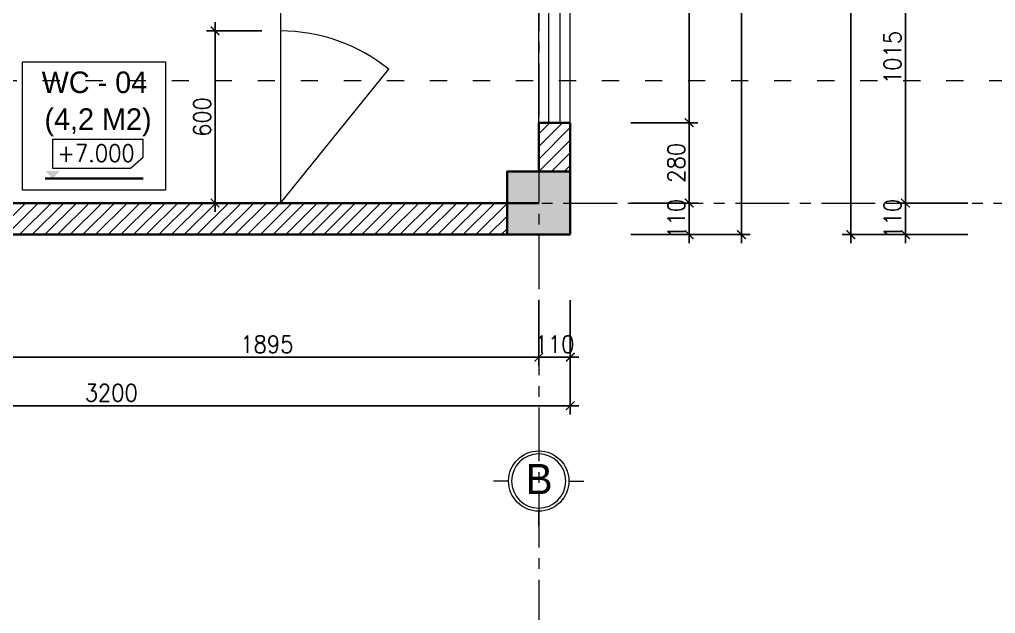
# Model space of a CAD drawing. Header units: millimetres. Extents: x -529782 to -142003, y -492574 to -273331.
# Drawn here: x -230221 to -226819, y -448529 to -446459 of the extents above; entities that cross this region are included whole.
import ezdxf
from ezdxf.enums import TextEntityAlignment as Align

# ---------------------------------------------------------------- set-up
doc = ezdxf.new("R2010")
doc.units = ezdxf.units.MM
doc.header["$LTSCALE"] = 500
doc.header["$MEASUREMENT"] = 0
doc.header["$PDMODE"] = 3
doc.linetypes.add('ACAD_ISO03W100', pattern=[30, 12, -18])
doc.linetypes.add('CENTER', pattern=[2, 1.25, -0.25, 0.25, -0.25])
doc.layers.get('0').update_dxf_attribs({"linetype": 'CONTINUOUS', "lineweight": 13})
doc.layers.get('Defpoints').update_dxf_attribs({"color": 255, "linetype": 'CONTINUOUS', "lineweight": 13})
for name, color, linetype, lineweight in [('1.cat 30', 30, 'CONTINUOUS', 35), ('1.cot', 2, 'CONTINUOUS', 35), ('2.thay 145', 145, 'CONTINUOUS', 18), ('3.manh 08', 8, 'CONTINUOUS', 9), ('4.dim 08', 8, 'CONTINUOUS', 13), ('5.noi that 15', 15, 'CONTINUOUS', 9), ('7.tim 67', 67, 'CENTER', 9), ('9.text \xad white', 7, 'CONTINUOUS', 15), ('CA.dim 08', 251, 'CONTINUOUS', 13), ('CA.thay 145', 145, 'CONTINUOUS', 18)]:
    doc.layers.add(name, color=color, linetype=linetype, lineweight=lineweight)
doc.layers.add('HACH', color=250, linetype='CONTINUOUS')
doc.layers.add('THAY', color=7, linetype='CONTINUOUS')
doc.styles.add('CA.JSC1', font='')
doc.styles.get("Standard").update_dxf_attribs({"font": 'txt.shx', "width": 0.9})
doc.styles.get('CA.JSC1').set_extended_font_data('.VnAvantH')
doc.dimstyles.new('CA 30', dxfattribs={"dimscale": 0, "dimtxt": 60, "dimasz": 30, "dimexe": 30, "dimexo": 0, "dimgap": 15, "dimtad": 1, "dimdec": 0, "dimzin": 0, "dimdsep": 46, "dimtxsty": 'Standard', "dimblk": 'ARCHTICK', "dimcen": 0.09, "dimdle": 30, "dimclrd": 256, "dimclre": 256, "dimclrt": 7, "dimadec": 0, "dimazin": 0, "dimtfac": 1, "dimtdec": 0, "dimtix": 1, "dimtmove": 2, "dimatfit": 3, "dimldrblk": 'DOT', "dimfxl": 1, "dimtolj": 1, "dimtzin": 0, "dimarcsym": 0})

# ---------------------------------------------------------------- blocks, each defined once
blk = doc.blocks.new('A$C41BA5761')
at = {"layer": '2.thay 145'}
blk.add_lwpolyline([(839.9994073519047, 524.9998310285737, -3898660.642287513), (839.9994073521084, 525.0001542164828, 1.154242490888426e-06), (839.9994073524431, 524.9999926225864, 1.154242490888426e-06)], format="xyb", dxfattribs=at)
at = {"layer": '3.manh 08'}
for p, q in [((524.9994049160159, 1050.000159478077), (524.9994049160159, 875.0001713204256)), ((174.9994048396911, 525.0001523148676), (-0.000583361616008915, 525.0001523148676)), ((874.9994049923262, 525.0001523148676), (1049.999393193633, 525.0001523148676)), ((524.9994049160159, 0.0001831847475841641), (524.9994049160159, 175.000171342399))]:
    blk.add_line(p, q, dxfattribs=at)
blk.add_arc((524.9994049160159, 525.0001713313977), 349.9999999890093, 359.9999968883953, 359.9999381014106, dxfattribs=at)
blk = doc.blocks.new('_ArchTick')
at = {"color": 1, "linetype": 'ByBlock', "const_width": 0.150000081}
blk.add_lwpolyline([(-0.5000002699998731, -0.5000002699998731), (0.5000002699998731, 0.5000002699998731)], dxfattribs=at)
blk = doc.blocks.new('*D787')
at = {"layer": 'CA.dim 08', "lineweight": -2, "transparency": 16777216}
for p, q in [((-230306.3995098316, -447437.3966474356), (-230306.3995098316, -447666.1770878966)), ((-228411.3995098316, -447437.3966474356), (-228411.3995098316, -447666.1770878966)), ((-230336.3995098316, -447636.1770878966), (-228381.3995098316, -447636.1770878966))]:
    blk.add_line(p, q, dxfattribs=at)
at = {"layer": 'Defpoints', "color": 0, "transparency": 16777216}
for p in [(-230306.3995098316, -447437.3966474356), (-228411.3995098316, -447437.3966474356), (-228411.3995098316, -447636.1770878966)]:
    blk.add_point(p, dxfattribs=at)
at = {"layer": 'CA.dim 08', "lineweight": -2, "transparency": 16777216, "xscale": 30, "yscale": 30, "zscale": 30, "rotation": 180}
blk.add_blockref('_ArchTick', (-230306.3995098316, -447636.1770878966), dxfattribs=at)
at = {"layer": 'CA.dim 08', "lineweight": -2, "transparency": 16777216, "xscale": 30, "yscale": 30, "zscale": 30}
blk.add_blockref('_ArchTick', (-228411.3995098316, -447636.1770878966), dxfattribs=at)
at = {"layer": 'CA.dim 08', "color": 7, "transparency": 16777216, "insert": (-229358.8995098316, -447591.1770878966), "char_height": 60, "attachment_point": 5}
blk.add_mtext('\\A1;1895', dxfattribs=at)
blk = doc.blocks.new('_DOT')
at = {"color": 1, "linetype": 'ByBlock'}
blk.add_line((-0.5, 0), (-1, 0), dxfattribs=at)
at = {"color": 1, "linetype": 'ByBlock', "const_width": 0.5}
blk.add_lwpolyline([(-0.25, 0, 1), (0.25, 0, 1)], format="xyb", close=True, dxfattribs=at)
blk = doc.blocks.new('DOT')
at = {"layer": 'THAY', "color": 0, "linetype": 'ByBlock'}
blk.add_line((-0.5, 0), (-1, 0), dxfattribs=at)
at = {"layer": 'THAY', "color": 0, "linetype": 'ByBlock', "const_width": 0.5}
blk.add_lwpolyline([(-0.25, 0, 1), (0.25, 0, 1)], format="xyb", close=True, dxfattribs=at)
blk = doc.blocks.new('*D788')
at = {"layer": 'CA.dim 08', "lineweight": -2, "transparency": 16777216}
for p, q in [((-228411.3995098316, -447437.3966474356), (-228411.3995098316, -447666.1770878966)), ((-228301.3995098316, -447437.3966474356), (-228301.3995098316, -447666.1770878966)), ((-228411.3995098316, -447636.1770878966), (-228441.3995098316, -447636.1770878966)), ((-228411.3995098316, -447636.1770878966), (-228301.3995098316, -447636.1770878966)), ((-228301.3995098316, -447636.1770878966), (-228271.3995098316, -447636.1770878966))]:
    blk.add_line(p, q, dxfattribs=at)
at = {"layer": 'Defpoints', "color": 0, "transparency": 16777216}
for p in [(-228411.3995098316, -447437.3966474356), (-228301.3995098316, -447437.3966474356), (-228301.3995098316, -447636.1770878966)]:
    blk.add_point(p, dxfattribs=at)
at = {"layer": 'CA.dim 08', "lineweight": -2, "transparency": 16777216, "xscale": 30, "yscale": 30, "zscale": 30}
blk.add_blockref('_ArchTick', (-228411.3995098316, -447636.1770878966), dxfattribs=at)
at = {"layer": 'CA.dim 08', "lineweight": -2, "transparency": 16777216, "xscale": 30, "yscale": 30, "zscale": 30, "rotation": 180}
blk.add_blockref('_ArchTick', (-228301.3995098316, -447636.1770878966), dxfattribs=at)
at = {"layer": 'CA.dim 08', "color": 7, "transparency": 16777216, "insert": (-228356.3995098316, -447591.1770878966), "char_height": 60, "attachment_point": 5}
blk.add_mtext('\\A1;110', dxfattribs=at)
blk = doc.blocks.new('*D789')
at = {"layer": 'CA.dim 08', "lineweight": -2, "transparency": 16777216}
for p, q in [((-231501.3995098316, -447437.3966474356), (-231501.3995098316, -447835.393499505)), ((-228301.3995098316, -447437.3966474356), (-228301.3995098316, -447835.393499505)), ((-228271.3995098316, -447805.393499505), (-231531.3995098316, -447805.393499505))]:
    blk.add_line(p, q, dxfattribs=at)
at = {"layer": 'Defpoints', "color": 0, "transparency": 16777216}
for p in [(-231501.3995098316, -447437.3966474356), (-228301.3995098316, -447437.3966474356), (-231501.3995098316, -447805.393499505)]:
    blk.add_point(p, dxfattribs=at)
at = {"layer": 'CA.dim 08', "lineweight": -2, "transparency": 16777216, "xscale": 30, "yscale": 30, "zscale": 30, "rotation": 180}
blk.add_blockref('_ArchTick', (-231501.3995098316, -447805.393499505), dxfattribs=at)
at = {"layer": 'CA.dim 08', "lineweight": -2, "transparency": 16777216, "xscale": 30, "yscale": 30, "zscale": 30}
blk.add_blockref('_ArchTick', (-228301.3995098316, -447805.393499505), dxfattribs=at)
at = {"layer": 'CA.dim 08', "color": 7, "transparency": 16777216, "insert": (-229901.3995098316, -447760.393499505), "char_height": 60, "attachment_point": 5}
blk.add_mtext('\\A1;3200', dxfattribs=at)
blk = doc.blocks.new('*D791')
at = {"layer": 'CA.dim 08', "lineweight": -2, "transparency": 16777216}
for p, q in [((-227886.8975606045, -445789.0425748248), (-227886.8975606045, -446849.0425748248)), ((-228090.660204898, -445819.0425748248), (-227856.8975606045, -445819.0425748248)), ((-228090.660204898, -446819.0425748248), (-227856.8975606045, -446819.0425748248))]:
    blk.add_line(p, q, dxfattribs=at)
at = {"layer": 'Defpoints', "color": 0, "transparency": 16777216}
for p in [(-228090.660204898, -445819.0425748248), (-228090.660204898, -446819.0425748248), (-227886.8975606045, -446819.0425748248)]:
    blk.add_point(p, dxfattribs=at)
at = {"layer": 'CA.dim 08', "lineweight": -2, "transparency": 16777216, "xscale": 30, "yscale": 30, "zscale": 30}
for p, rotation in [((-227886.8975606045, -445819.0425748248), 90), ((-227886.8975606045, -446819.0425748248), 270)]:
    blk.add_blockref('_ArchTick', p, dxfattribs=dict(at, rotation=rotation))
at = {"layer": 'CA.dim 08', "color": 7, "transparency": 16777216, "insert": (-227931.8975606045, -446319.0425748246), "char_height": 60, "attachment_point": 5, "rotation": 90}
blk.add_mtext('\\A1;1000', dxfattribs=at)
blk = doc.blocks.new('*D792')
at = {"layer": 'CA.dim 08', "lineweight": -2, "transparency": 16777216}
for p, q in [((-227886.8975606045, -446789.0425748248), (-227886.8975606045, -447129.0425748241)), ((-228090.660204898, -446819.0425748248), (-227856.8975606045, -446819.0425748248)), ((-228090.660204898, -447099.0425748241), (-227856.8975606045, -447099.0425748241))]:
    blk.add_line(p, q, dxfattribs=at)
at = {"layer": 'Defpoints', "color": 0, "transparency": 16777216}
for p in [(-228090.660204898, -446819.0425748248), (-228090.660204898, -447099.0425748241), (-227886.8975606045, -447099.0425748241)]:
    blk.add_point(p, dxfattribs=at)
at = {"layer": 'CA.dim 08', "lineweight": -2, "transparency": 16777216, "xscale": 30, "yscale": 30, "zscale": 30}
for p, rotation in [((-227886.8975606045, -446819.0425748248), 90), ((-227886.8975606045, -447099.0425748241), 270)]:
    blk.add_blockref('_ArchTick', p, dxfattribs=dict(at, rotation=rotation))
at = {"layer": 'CA.dim 08', "color": 7, "transparency": 16777216, "insert": (-227931.8975606045, -446959.0425748242), "char_height": 60, "attachment_point": 5, "rotation": 90}
blk.add_mtext('\\A1;280', dxfattribs=at)
blk = doc.blocks.new('*D793')
at = {"layer": 'CA.dim 08', "lineweight": -2, "transparency": 16777216}
for p, q in [((-227886.8975606045, -447099.0425748241), (-227886.8975606045, -447069.0425748241)), ((-228090.660204898, -447099.0425748241), (-227856.8975606045, -447099.0425748241)), ((-227886.8975606045, -447099.0425748241), (-227886.8975606045, -447209.0425748248)), ((-228090.660204898, -447209.0425748248), (-227856.8975606045, -447209.0425748248)), ((-227886.8975606045, -447209.0425748248), (-227886.8975606045, -447239.0425748248))]:
    blk.add_line(p, q, dxfattribs=at)
at = {"layer": 'Defpoints', "color": 0, "transparency": 16777216}
for p in [(-228090.660204898, -447099.0425748241), (-228090.660204898, -447209.0425748248), (-227886.8975606045, -447209.0425748248)]:
    blk.add_point(p, dxfattribs=at)
at = {"layer": 'CA.dim 08', "lineweight": -2, "transparency": 16777216, "xscale": 30, "yscale": 30, "zscale": 30}
for p, rotation in [((-227886.8975606045, -447099.0425748241), 270), ((-227886.8975606045, -447209.0425748248), 90)]:
    blk.add_blockref('_ArchTick', p, dxfattribs=dict(at, rotation=rotation))
at = {"layer": 'CA.dim 08', "color": 7, "transparency": 16777216, "insert": (-227931.8975606045, -447154.0425748242), "char_height": 60, "attachment_point": 5, "rotation": 90}
blk.add_mtext('\\A1;110', dxfattribs=at)
blk = doc.blocks.new('*D795')
at = {"layer": 'CA.dim 08', "lineweight": -2, "transparency": 16777216}
for p, q in [((-227704.5966779265, -445459.0425748248), (-227704.5966779265, -447239.0425748248)), ((-228090.660204898, -445489.0425748248), (-227674.5966779265, -445489.0425748248)), ((-228090.660204898, -447209.0425748248), (-227674.5966779265, -447209.0425748248))]:
    blk.add_line(p, q, dxfattribs=at)
at = {"layer": 'Defpoints', "color": 0, "transparency": 16777216}
for p in [(-228090.660204898, -445489.0425748248), (-228090.660204898, -447209.0425748248), (-227704.5966779265, -447209.0425748248)]:
    blk.add_point(p, dxfattribs=at)
at = {"layer": 'CA.dim 08', "lineweight": -2, "transparency": 16777216, "xscale": 30, "yscale": 30, "zscale": 30}
for p, rotation in [((-227704.5966779265, -445489.0425748248), 90), ((-227704.5966779265, -447209.0425748248), 270)]:
    blk.add_blockref('_ArchTick', p, dxfattribs=dict(at, rotation=rotation))
at = {"layer": 'CA.dim 08', "color": 7, "transparency": 16777216, "insert": (-227749.5966779265, -446349.0425748246), "char_height": 60, "attachment_point": 5, "rotation": 90}
blk.add_mtext('\\A1;1720', dxfattribs=at)
blk = doc.blocks.new('*D798')
at = {"layer": 'CA.dim 08', "lineweight": -2, "transparency": 16777216}
for p, q in [((-229539.507976217, -446469.0425748248), (-229539.507976217, -447129.0425748241)), ((-229376.0980308506, -446499.0425748248), (-229569.507976217, -446499.0425748248)), ((-229376.0980308506, -447099.0425748241), (-229569.507976217, -447099.0425748241))]:
    blk.add_line(p, q, dxfattribs=at)
at = {"layer": 'Defpoints', "color": 0, "transparency": 16777216}
for p in [(-229376.0980308506, -446499.0425748248), (-229539.507976217, -447099.0425748241), (-229376.0980308506, -447099.0425748241)]:
    blk.add_point(p, dxfattribs=at)
at = {"layer": 'CA.dim 08', "lineweight": -2, "transparency": 16777216, "xscale": 30, "yscale": 30, "zscale": 30}
for p, rotation in [((-229539.507976217, -446499.0425748248), 90), ((-229539.507976217, -447099.0425748241), 270)]:
    blk.add_blockref('_ArchTick', p, dxfattribs=dict(at, rotation=rotation))
at = {"layer": 'CA.dim 08', "color": 7, "transparency": 16777216, "insert": (-229584.5079762171, -446799.0425748242), "char_height": 60, "attachment_point": 5, "rotation": 90}
blk.add_mtext('\\A1;600', dxfattribs=at)
blk = doc.blocks.new('*D807')
at = {"layer": 'CA.dim 08', "lineweight": -2, "transparency": 16777216}
for p, q in [((-227133.0692301189, -446054.0425748246), (-227133.0692301189, -447129.0427541276)), ((-226915.0883185203, -446084.0425748246), (-227163.0692301189, -446084.0425748246)), ((-226915.0883185203, -447099.0427541276), (-227163.0692301189, -447099.0427541276))]:
    blk.add_line(p, q, dxfattribs=at)
at = {"layer": 'Defpoints', "color": 0, "transparency": 16777216}
for p in [(-226915.0883185203, -446084.0425748246), (-227133.0692301189, -447099.0427541276), (-226915.0883185203, -447099.0427541276)]:
    blk.add_point(p, dxfattribs=at)
at = {"layer": 'CA.dim 08', "lineweight": -2, "transparency": 16777216, "xscale": 30, "yscale": 30, "zscale": 30}
for p, rotation in [((-227133.0692301189, -446084.0425748246), 90), ((-227133.0692301189, -447099.0427541276), 270)]:
    blk.add_blockref('_ArchTick', p, dxfattribs=dict(at, rotation=rotation))
at = {"layer": 'CA.dim 08', "color": 7, "transparency": 16777216, "insert": (-227178.0692301189, -446591.542664476), "char_height": 60, "attachment_point": 5, "rotation": 90}
blk.add_mtext('\\A1;1015', dxfattribs=at)
blk = doc.blocks.new('*D808')
at = {"layer": 'CA.dim 08', "lineweight": -2, "transparency": 16777216}
for p, q in [((-227133.0692301189, -447099.0427541276), (-227133.0692301189, -447069.0427541276)), ((-226915.0883185203, -447099.0427541276), (-227163.0692301189, -447099.0427541276)), ((-227133.0692301189, -447099.0427541276), (-227133.0692301189, -447209.0425748255)), ((-226915.0883185203, -447209.0425748255), (-227163.0692301189, -447209.0425748255)), ((-227133.0692301189, -447209.0425748255), (-227133.0692301189, -447239.0425748255))]:
    blk.add_line(p, q, dxfattribs=at)
at = {"layer": 'Defpoints', "color": 0, "transparency": 16777216}
for p in [(-226915.0883185203, -447099.0427541276), (-227133.0692301189, -447209.0425748255), (-226915.0883185203, -447209.0425748255)]:
    blk.add_point(p, dxfattribs=at)
at = {"layer": 'CA.dim 08', "lineweight": -2, "transparency": 16777216, "xscale": 30, "yscale": 30, "zscale": 30}
for p, rotation in [((-227133.0692301189, -447099.0427541276), 270), ((-227133.0692301189, -447209.0425748255), 90)]:
    blk.add_blockref('_ArchTick', p, dxfattribs=dict(at, rotation=rotation))
at = {"layer": 'CA.dim 08', "color": 7, "transparency": 16777216, "insert": (-227178.0692301189, -447154.0426644764), "char_height": 60, "attachment_point": 5, "rotation": 90}
blk.add_mtext('\\A1;110', dxfattribs=at)
blk = doc.blocks.new('*D809')
at = {"layer": 'CA.dim 08', "lineweight": -2, "transparency": 16777216}
for p, q in [((-227323.7124547789, -445459.0425748246), (-227323.7124547789, -447239.0425748255)), ((-226915.0883185203, -445489.0425748246), (-227353.7124547789, -445489.0425748246)), ((-226915.0883185203, -447209.0425748255), (-227353.7124547789, -447209.0425748255))]:
    blk.add_line(p, q, dxfattribs=at)
at = {"layer": 'Defpoints', "color": 0, "transparency": 16777216}
for p in [(-226915.0883185203, -445489.0425748246), (-227323.7124547789, -447209.0425748255), (-226915.0883185203, -447209.0425748255)]:
    blk.add_point(p, dxfattribs=at)
at = {"layer": 'CA.dim 08', "lineweight": -2, "transparency": 16777216, "xscale": 30, "yscale": 30, "zscale": 30}
for p, rotation in [((-227323.7124547789, -445489.0425748246), 90), ((-227323.7124547789, -447209.0425748255), 270)]:
    blk.add_blockref('_ArchTick', p, dxfattribs=dict(at, rotation=rotation))
at = {"layer": 'CA.dim 08', "color": 7, "transparency": 16777216, "insert": (-227368.712454779, -446349.0425748249), "char_height": 60, "attachment_point": 5, "rotation": 90}
blk.add_mtext('\\A1;1720', dxfattribs=at)
blk = doc.blocks.new('ki hieu cost')
at = {"layer": '1.cat 30'}
blk.add_line((-119312.6479903211, -196389.5266377838), (-118175.9534743076, -196389.5266377837), dxfattribs=at)
at = {"layer": '3.manh 08'}
blk.add_lwpolyline([(-119227.225577535, -195933.8747298737), (-119227.225577535, -196268.1983629046), (-118320.4604987512, -196268.1983629046), (-118175.9534743076, -196138.8011558482), (-118175.9534743076, -195933.8747298737)], close=True, dxfattribs=at)
blk.add_solid([(-119312.6479903211, -196299.0221607631), (-119141.803164749, -196299.0221607631), (-119227.225577535, -196389.5266377839)], dxfattribs=at)

msp = doc.modelspace()

# ---------------------------------------------------------------- hatches: boundary and pattern name
at = {"layer": '1.cot'}
msp.add_hatch(color=256, dxfattribs=at).paths.add_polyline_path([(-228521.3995098316, -446989.0425748245), (-228521.3995098316, -447209.0425748245), (-228301.3995098316, -447209.0425748245), (-228301.3995098316, -446989.0425748245)])
at = {"layer": 'HACH'}
h = msp.add_hatch(dxfattribs=at)
h.set_pattern_fill('ANSI31', color=256, scale=250, style=0)
h.set_pattern_definition([(45, (-69790.37632711377, -64923.1701831235), (-22.09708691207961, 22.09708691207961), [])])
h.paths.add_polyline_path([(-228521.3995098315, -445709.0425748243), (-228521.3995098315, -445489.0425748245), (-231501.3995098316, -445489.0425748245), (-231501.3995098316, -446989.0425748252), (-231391.3995098316, -446989.0425748252), (-231391.3995098315, -445709.0425748244)])
h.paths.add_polyline_path([(-231056.3995098316, -447209.0425748252), (-231056.3995098316, -447099.0427541274), (-231281.3995098315, -447099.0427541274), (-231281.3995098316, -447209.0425748252)])
h.paths.add_polyline_path([(-231136.3995098315, -446009.0425748245), (-231391.3995098316, -446009.0425748245), (-231391.3995098316, -446084.0425748245), (-231061.3995098315, -446084.0425748245), (-231061.3995098315, -445709.0425748245), (-231136.3995098315, -445709.0425748245)], flags=17)
h.paths.add_polyline_path([(-228521.3995098316, -447209.0425748246), (-228521.3995098316, -447099.0425748245), (-230306.3995098315, -447099.0425748245), (-230306.3995098316, -447209.0425748245)])
h.paths.add_polyline_path([(-228411.3995098314, -446819.0425748245), (-228411.3995098314, -446989.0425748245), (-228301.3995098314, -446989.0425748245), (-228301.3995098314, -446819.0425748245)])

# ---------------------------------------------------------------- linework, layer by layer
at = {"layer": '1.cat 30'}
for p, q in [((-228301.3995098314, -446819.0425748245), (-228411.3995098314, -446819.0425748245)), ((-228411.3995098314, -446819.0425748245), (-228411.3995098314, -446989.0425748245)), ((-228301.3995098314, -446989.0425748245), (-228301.3995098314, -446819.0425748245)), ((-228521.3995098316, -447209.0425748245), (-228521.3995098316, -446989.0425748245)), ((-228411.3995098316, -447099.0425748245), (-230306.3995098316, -447099.0425748245)), ((-228521.3995098316, -447209.0425748245), (-230306.3995098316, -447209.0425748245))]:
    msp.add_line(p, q, dxfattribs=at)
at = {"layer": '1.cot'}
msp.add_lwpolyline([(-228301.3995098316, -447209.0425748245), (-228301.3995098316, -446989.0425748245), (-228521.3995098316, -446989.0425748245), (-228521.3995098316, -447209.0425748245)], close=True, dxfattribs=at)
at = {"layer": '2.thay 145'}
for p, q in [((-228376.3995098314, -446819.0425748245), (-228376.3995098314, -445819.0425748245)), ((-228336.3995098314, -446819.0425748245), (-228336.3995098314, -445819.0425748245))]:
    msp.add_line(p, q, dxfattribs=at)
at = {"layer": '2.thay 145', "color": 1, "linetype": 'ACAD_ISO03W100', "ltscale": 0.01}
msp.add_line((-232390.8480635047, -446672.179599963), (-222645.3770499532, -446672.179599963), dxfattribs=at)
at = {"layer": '4.dim 08'}
msp.add_line((-229311.3995098316, -445709.0425748245), (-229311.3995098316, -447099.0425748245), dxfattribs=at)
at = {"layer": '5.noi that 15'}
msp.add_lwpolyline([(-230211.1041609931, -446606.8227332874), (-229712.3933432521, -446606.8227332874), (-229712.3933432521, -447054.3044719357), (-230211.1041609931, -447054.3044719357)], close=True, dxfattribs=at)
at = {"layer": '7.tim 67', "ltscale": 0.3}
for p, q in [((-228411.3995098316, -444511.6063065596), (-228411.3995098316, -453360.3197307397)), ((-232825.7287208754, -447099.0425748238), (-222182.5586053064, -447099.0425748238))]:
    msp.add_line(p, q, dxfattribs=at)
at = {"layer": 'CA.thay 145'}
for p, q in [((-229311.3995098316, -445709.0425748245), (-229311.3995098316, -446499.0425748245)), ((-228411.3995098314, -446989.0425748245), (-228411.3995098314, -445819.0425748245)), ((-228301.3995098314, -446989.0425748245), (-228301.3995098314, -445819.0425748245)), ((-229311.3995098316, -447099.0425748245), (-228934.2039394045, -446632.4340647755))]:
    msp.add_line(p, q, dxfattribs=at)
msp.add_arc((-229311.3995098316, -447099.0425748245), 600, 51.04872392850545, 90, dxfattribs=at)

# ---------------------------------------------------------------- block references
at = {"layer": '2.thay 145', "xscale": 0.2999999999883585, "yscale": 0.2999999999883585, "zscale": 0.2999999999883585}
for name, p in [('ki hieu cost', (-194337.9607254624, -388097.0613785237)), ('A$C41BA5761', (-228568.8993313003, -448225.3002382538))]:
    msp.add_blockref(name, p, dxfattribs=at)

# ---------------------------------------------------------------- texts
at = {"layer": '9.text \xad white', "style": 'CA.JSC1'}
for s, p in [('wc - 04', (-230143.9986416313, -446715.5220013284)), ('(4,2 M2)', (-230134.2625619874, -446843.8575878026))]:
    msp.add_text(s, height=75, dxfattribs=at).set_placement(p)
msp.add_text('b', height=104.9999929200395, dxfattribs=at).set_placement((-228409.7493199118, -448060.7502251258), align=Align.MIDDLE)
at = {"layer": '9.text \xad white', "lineweight": 100, "insert": (-230088.4241809891, -446894.9893747675), "char_height": 60, "width": 273.45, "attachment_point": 1}
msp.add_mtext('+7.000', dxfattribs=at)

# ---------------------------------------------------------------- dimensions: what is measured, and where the dimension line sits
at = {"layer": 'CA.dim 08'}
for base, p1, p2, picture, middle in [((-227704.5966779265, -447209.0425748248), (-228090.6602048979, -445489.0425748245), (-228090.6602048979, -447209.0425748245), '*D795', (-227749.5966779265, -446349.0425748246)), ((-227323.7124547789, -447209.0425748255), (-226915.0883185202, -445489.0425748244), (-226915.0883185202, -447209.0425748252), '*D809', (-227368.712454779, -446349.0425748249)), ((-227886.8975606045, -446819.0425748248), (-228090.6602048979, -445819.0425748245), (-228090.6602048979, -446819.0425748245), '*D791', (-227931.8975606045, -446319.0425748246)), ((-227133.0692301189, -447099.0427541276), (-226915.0883185202, -446084.0425748244), (-226915.0883185202, -447099.0427541274), '*D807', (-227178.0692301189, -446591.542664476)), ((-229539.507976217, -447099.0425748241), (-229376.0980308505, -446499.0425748245), (-229376.0980308505, -447099.0425748238), '*D798', (-229584.5079762171, -446799.0425748242)), ((-227886.8975606045, -447099.0425748241), (-228090.6602048979, -446819.0425748245), (-228090.6602048979, -447099.0425748238), '*D792', (-227931.8975606045, -446959.0425748242)), ((-227886.8975606045, -447209.0425748248), (-228090.6602048979, -447099.0425748238), (-228090.6602048979, -447209.0425748245), '*D793', (-227931.8975606045, -447154.0425748242)), ((-227133.0692301189, -447209.0425748255), (-226915.0883185202, -447099.0427541274), (-226915.0883185202, -447209.0425748252), '*D808', (-227178.0692301189, -447154.0426644764))]:
    dim = msp.add_linear_dim(base=base, p1=p1, p2=p2, angle=90, dimstyle='CA 30', override={"dimscale": 1, "dimldrblk": 'DOT'}, dxfattribs=at)
    dim.commit()
    dim.dimension.update_dxf_attribs({"geometry": picture, "text_midpoint": middle})
for base, p1, p2, picture, middle in [((-231501.3995098316, -447805.393499505), (-228301.3995098316, -447437.3966474356), (-231501.3995098316, -447437.3966474356), '*D789', (-229901.3995098316, -447760.393499505)), ((-228411.3995098316, -447636.1770878966), (-230306.3995098316, -447437.3966474356), (-228411.3995098316, -447437.3966474356), '*D787', (-229358.8995098316, -447591.1770878966)), ((-228301.3995098316, -447636.1770878966), (-228411.3995098316, -447437.3966474356), (-228301.3995098316, -447437.3966474356), '*D788', (-228356.3995098316, -447591.1770878966))]:
    dim = msp.add_linear_dim(base=base, p1=p1, p2=p2, dimstyle='CA 30', override={"dimscale": 1, "dimldrblk": 'DOT'}, dxfattribs=at)
    dim.commit()
    dim.dimension.update_dxf_attribs({"geometry": picture, "text_midpoint": middle})

doc.saveas('drawing.dxf')
